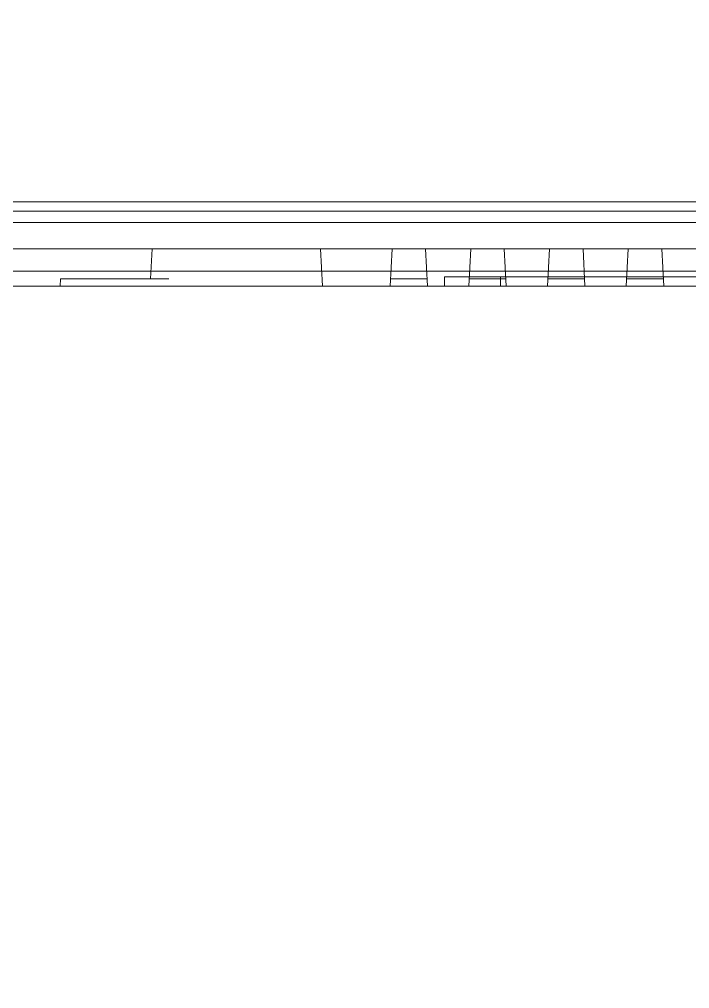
# Model space of a CAD drawing. Header units: millimetres. Extents: x -642 to 642, y -227 to 305.
# Drawn here: x -24.2 to 11.6, y -12 to 39.7 of the extents above; entities that cross this region are included whole.
import ezdxf
from ezdxf.lldxf.tags import DXFTag

# ---------------------------------------------------------------- set-up
doc = ezdxf.new("R2010")
doc.units = ezdxf.units.MM
doc.header["$MEASUREMENT"] = 0
doc.layers.add('layer 1', color=7, linetype='Continuous')
tags = doc.linetypes.add('New Line45', pattern=[0.2, 0.1, -0.1]).pattern_tags.tags
tags[6:7] = [DXFTag(74, 4), DXFTag(75, 0), DXFTag(340, '0'), DXFTag(46, 1.0), DXFTag(50, 0.0), DXFTag(44, 0.0), DXFTag(45, 0.0)]
tags[4:5] = [DXFTag(74, 4), DXFTag(75, 0), DXFTag(340, '0'), DXFTag(46, 1.0), DXFTag(50, 0.0), DXFTag(44, 0.0), DXFTag(45, 0.0)]
tags = doc.linetypes.add('New Line46', pattern=[0.2, 0.1, -0.1]).pattern_tags.tags
tags[6:7] = [DXFTag(74, 4), DXFTag(75, 0), DXFTag(340, '0'), DXFTag(46, 1.0), DXFTag(50, 0.0), DXFTag(44, 0.0), DXFTag(45, 0.0)]
tags[4:5] = [DXFTag(74, 4), DXFTag(75, 0), DXFTag(340, '0'), DXFTag(46, 1.0), DXFTag(50, 0.0), DXFTag(44, 0.0), DXFTag(45, 0.0)]
tags = doc.linetypes.add('New Line47', pattern=[0.2, 0.1, -0.1]).pattern_tags.tags
tags[6:7] = [DXFTag(74, 4), DXFTag(75, 0), DXFTag(340, '0'), DXFTag(46, 1.0), DXFTag(50, 0.0), DXFTag(44, 0.0), DXFTag(45, 0.0)]
tags[4:5] = [DXFTag(74, 4), DXFTag(75, 0), DXFTag(340, '0'), DXFTag(46, 1.0), DXFTag(50, 0.0), DXFTag(44, 0.0), DXFTag(45, 0.0)]
tags = doc.linetypes.add('New Line48', pattern=[0.2, 0.1, -0.1]).pattern_tags.tags
tags[6:7] = [DXFTag(74, 4), DXFTag(75, 0), DXFTag(340, '0'), DXFTag(46, 1.0), DXFTag(50, 0.0), DXFTag(44, 0.0), DXFTag(45, 0.0)]
tags[4:5] = [DXFTag(74, 4), DXFTag(75, 0), DXFTag(340, '0'), DXFTag(46, 1.0), DXFTag(50, 0.0), DXFTag(44, 0.0), DXFTag(45, 0.0)]
tags = doc.linetypes.add('New Line49', pattern=[0.2, 0.1, -0.1]).pattern_tags.tags
tags[6:7] = [DXFTag(74, 4), DXFTag(75, 0), DXFTag(340, '0'), DXFTag(46, 1.0), DXFTag(50, 0.0), DXFTag(44, 0.0), DXFTag(45, 0.0)]
tags[4:5] = [DXFTag(74, 4), DXFTag(75, 0), DXFTag(340, '0'), DXFTag(46, 1.0), DXFTag(50, 0.0), DXFTag(44, 0.0), DXFTag(45, 0.0)]
tags = doc.linetypes.add('New Line50', pattern=[0.2, 0.1, -0.1]).pattern_tags.tags
tags[6:7] = [DXFTag(74, 4), DXFTag(75, 0), DXFTag(340, '0'), DXFTag(46, 1.0), DXFTag(50, 0.0), DXFTag(44, 0.0), DXFTag(45, 0.0)]
tags[4:5] = [DXFTag(74, 4), DXFTag(75, 0), DXFTag(340, '0'), DXFTag(46, 1.0), DXFTag(50, 0.0), DXFTag(44, 0.0), DXFTag(45, 0.0)]
tags = doc.linetypes.add('New Line51', pattern=[0.2, 0.1, -0.1]).pattern_tags.tags
tags[6:7] = [DXFTag(74, 4), DXFTag(75, 0), DXFTag(340, '0'), DXFTag(46, 1.0), DXFTag(50, 0.0), DXFTag(44, 0.0), DXFTag(45, 0.0)]
tags[4:5] = [DXFTag(74, 4), DXFTag(75, 0), DXFTag(340, '0'), DXFTag(46, 1.0), DXFTag(50, 0.0), DXFTag(44, 0.0), DXFTag(45, 0.0)]
tags = doc.linetypes.add('New Line52', pattern=[0.2, 0.1, -0.1]).pattern_tags.tags
tags[6:7] = [DXFTag(74, 4), DXFTag(75, 0), DXFTag(340, '0'), DXFTag(46, 1.0), DXFTag(50, 0.0), DXFTag(44, 0.0), DXFTag(45, 0.0)]
tags[4:5] = [DXFTag(74, 4), DXFTag(75, 0), DXFTag(340, '0'), DXFTag(46, 1.0), DXFTag(50, 0.0), DXFTag(44, 0.0), DXFTag(45, 0.0)]
tags = doc.linetypes.add('New Line53', pattern=[0.2, 0.1, -0.1]).pattern_tags.tags
tags[6:7] = [DXFTag(74, 4), DXFTag(75, 0), DXFTag(340, '0'), DXFTag(46, 1.0), DXFTag(50, 0.0), DXFTag(44, 0.0), DXFTag(45, 0.0)]
tags[4:5] = [DXFTag(74, 4), DXFTag(75, 0), DXFTag(340, '0'), DXFTag(46, 1.0), DXFTag(50, 0.0), DXFTag(44, 0.0), DXFTag(45, 0.0)]
tags = doc.linetypes.add('New Line54', pattern=[0.2, 0.1, -0.1]).pattern_tags.tags
tags[6:7] = [DXFTag(74, 4), DXFTag(75, 0), DXFTag(340, '0'), DXFTag(46, 1.0), DXFTag(50, 0.0), DXFTag(44, 0.0), DXFTag(45, 0.0)]
tags[4:5] = [DXFTag(74, 4), DXFTag(75, 0), DXFTag(340, '0'), DXFTag(46, 1.0), DXFTag(50, 0.0), DXFTag(44, 0.0), DXFTag(45, 0.0)]
tags = doc.linetypes.add('New Line55', pattern=[0.2, 0.1, -0.1]).pattern_tags.tags
tags[6:7] = [DXFTag(74, 4), DXFTag(75, 0), DXFTag(340, '0'), DXFTag(46, 1.0), DXFTag(50, 0.0), DXFTag(44, 0.0), DXFTag(45, 0.0)]
tags[4:5] = [DXFTag(74, 4), DXFTag(75, 0), DXFTag(340, '0'), DXFTag(46, 1.0), DXFTag(50, 0.0), DXFTag(44, 0.0), DXFTag(45, 0.0)]
tags = doc.linetypes.add('New Line56', pattern=[0.2, 0.1, -0.1]).pattern_tags.tags
tags[6:7] = [DXFTag(74, 4), DXFTag(75, 0), DXFTag(340, '0'), DXFTag(46, 1.0), DXFTag(50, 0.0), DXFTag(44, 0.0), DXFTag(45, 0.0)]
tags[4:5] = [DXFTag(74, 4), DXFTag(75, 0), DXFTag(340, '0'), DXFTag(46, 1.0), DXFTag(50, 0.0), DXFTag(44, 0.0), DXFTag(45, 0.0)]
tags = doc.linetypes.add('New Line57', pattern=[0.2, 0.1, -0.1]).pattern_tags.tags
tags[6:7] = [DXFTag(74, 4), DXFTag(75, 0), DXFTag(340, '0'), DXFTag(46, 1.0), DXFTag(50, 0.0), DXFTag(44, 0.0), DXFTag(45, 0.0)]
tags[4:5] = [DXFTag(74, 4), DXFTag(75, 0), DXFTag(340, '0'), DXFTag(46, 1.0), DXFTag(50, 0.0), DXFTag(44, 0.0), DXFTag(45, 0.0)]
tags = doc.linetypes.add('New Line71', pattern=[0.2, 0.1, -0.1]).pattern_tags.tags
tags[6:7] = [DXFTag(74, 4), DXFTag(75, 0), DXFTag(340, '0'), DXFTag(46, 1.0), DXFTag(50, 0.0), DXFTag(44, 0.0), DXFTag(45, 0.0)]
tags[4:5] = [DXFTag(74, 4), DXFTag(75, 0), DXFTag(340, '0'), DXFTag(46, 1.0), DXFTag(50, 0.0), DXFTag(44, 0.0), DXFTag(45, 0.0)]
tags = doc.linetypes.add('New Line72', pattern=[0.2, 0.1, -0.1]).pattern_tags.tags
tags[6:7] = [DXFTag(74, 4), DXFTag(75, 0), DXFTag(340, '0'), DXFTag(46, 1.0), DXFTag(50, 0.0), DXFTag(44, 0.0), DXFTag(45, 0.0)]
tags[4:5] = [DXFTag(74, 4), DXFTag(75, 0), DXFTag(340, '0'), DXFTag(46, 1.0), DXFTag(50, 0.0), DXFTag(44, 0.0), DXFTag(45, 0.0)]
tags = doc.linetypes.add('New Line73', pattern=[0.2, 0.1, -0.1]).pattern_tags.tags
tags[6:7] = [DXFTag(74, 4), DXFTag(75, 0), DXFTag(340, '0'), DXFTag(46, 1.0), DXFTag(50, 0.0), DXFTag(44, 0.0), DXFTag(45, 0.0)]
tags[4:5] = [DXFTag(74, 4), DXFTag(75, 0), DXFTag(340, '0'), DXFTag(46, 1.0), DXFTag(50, 0.0), DXFTag(44, 0.0), DXFTag(45, 0.0)]
tags = doc.linetypes.add('New Line74', pattern=[0.2, 0.1, -0.1]).pattern_tags.tags
tags[6:7] = [DXFTag(74, 4), DXFTag(75, 0), DXFTag(340, '0'), DXFTag(46, 1.0), DXFTag(50, 0.0), DXFTag(44, 0.0), DXFTag(45, 0.0)]
tags[4:5] = [DXFTag(74, 4), DXFTag(75, 0), DXFTag(340, '0'), DXFTag(46, 1.0), DXFTag(50, 0.0), DXFTag(44, 0.0), DXFTag(45, 0.0)]
tags = doc.linetypes.add('New Line75', pattern=[0.2, 0.1, -0.1]).pattern_tags.tags
tags[6:7] = [DXFTag(74, 4), DXFTag(75, 0), DXFTag(340, '0'), DXFTag(46, 1.0), DXFTag(50, 0.0), DXFTag(44, 0.0), DXFTag(45, 0.0)]
tags[4:5] = [DXFTag(74, 4), DXFTag(75, 0), DXFTag(340, '0'), DXFTag(46, 1.0), DXFTag(50, 0.0), DXFTag(44, 0.0), DXFTag(45, 0.0)]
tags = doc.linetypes.add('New Line77', pattern=[0.2, 0.1, -0.1]).pattern_tags.tags
tags[6:7] = [DXFTag(74, 4), DXFTag(75, 0), DXFTag(340, '0'), DXFTag(46, 1.0), DXFTag(50, 0.0), DXFTag(44, 0.0), DXFTag(45, 0.0)]
tags[4:5] = [DXFTag(74, 4), DXFTag(75, 0), DXFTag(340, '0'), DXFTag(46, 1.0), DXFTag(50, 0.0), DXFTag(44, 0.0), DXFTag(45, 0.0)]
tags = doc.linetypes.add('New Line83', pattern=[0.2, 0.1, -0.1]).pattern_tags.tags
tags[6:7] = [DXFTag(74, 4), DXFTag(75, 0), DXFTag(340, '0'), DXFTag(46, 1.0), DXFTag(50, 0.0), DXFTag(44, 0.0), DXFTag(45, 0.0)]
tags[4:5] = [DXFTag(74, 4), DXFTag(75, 0), DXFTag(340, '0'), DXFTag(46, 1.0), DXFTag(50, 0.0), DXFTag(44, 0.0), DXFTag(45, 0.0)]
tags = doc.linetypes.add('New Line88', pattern=[0.2, 0.1, -0.1]).pattern_tags.tags
tags[6:7] = [DXFTag(74, 4), DXFTag(75, 0), DXFTag(340, '0'), DXFTag(46, 1.0), DXFTag(50, 0.0), DXFTag(44, 0.0), DXFTag(45, 0.0)]
tags[4:5] = [DXFTag(74, 4), DXFTag(75, 0), DXFTag(340, '0'), DXFTag(46, 1.0), DXFTag(50, 0.0), DXFTag(44, 0.0), DXFTag(45, 0.0)]

msp = doc.modelspace()

# ---------------------------------------------------------------- linework, layer by layer
at = {"layer": 'layer 1', "lineweight": 40}
msp.add_open_spline([(154.071, 208.1518), (154.071, 208.1518), (-130.929, 208.1518), (-130.929, 208.1518), (-130.929, 208.1518), (-130.929, -207.3482), (-130.929, -207.3482), (-130.929, -207.3482), (154.071, -207.3482), (154.071, -207.3482), (154.071, -207.3482), (154.071, 208.1518), (154.071, 208.1518)], degree=3, knots=[0, 0, 0, 0, 0.25, 0.25, 0.25, 0.5, 0.5, 0.5, 0.75, 0.75, 0.75, 1, 1, 1, 1], dxfattribs=at)
at = {"layer": 'layer 1', "lineweight": 9}
for points in [[(-46.5138, 29.9867), (-46.5138, 29.9867), (77.4862, 29.9867), (77.4862, 29.9867)], [(-47.0138, 29.4867), (-47.0138, 29.4867), (77.9862, 29.4867), (77.9862, 29.4867)], [(77.8744, 26.2862), (77.8744, 26.2862), (-46.9021, 26.2862), (-46.9021, 26.2862)], [(77.0465, 25.4867), (77.0465, 25.4867), (-46.0741, 25.4867), (-46.0741, 25.4867)]]:
    msp.add_open_spline(points, degree=3, dxfattribs=at)
at = {"layer": 'layer 1', "color": 8, "linetype": 'New Line88', "lineweight": 9}
msp.add_open_spline([(60.0862, 28.8867), (60.0862, 28.8867), (-29.1138, 28.8867), (-29.1138, 28.8867)], degree=3, dxfattribs=at)
at = {"layer": 'layer 1', "color": 8, "linetype": 'New Line83', "lineweight": 9}
msp.add_open_spline([(-43.4437, 27.4867), (-43.4437, 27.4867), (74.416, 27.4867), (74.416, 27.4867)], degree=3, dxfattribs=at)
at = {"layer": 'layer 1', "color": 8, "linetype": 'New Line46', "lineweight": 9}
msp.add_open_spline([(-17.109, 27.4867), (-17.109, 27.4867), (-17.1929, 25.8867), (-17.1929, 25.8867)], degree=3, dxfattribs=at)
at = {"layer": 'layer 1', "color": 8, "linetype": 'New Line47', "lineweight": 9}
msp.add_open_spline([(-8.1186, 27.4867), (-8.1186, 27.4867), (-8.0138, 25.4867), (-8.0138, 25.4867)], degree=3, dxfattribs=at)
at = {"layer": 'layer 1', "color": 8, "linetype": 'New Line50', "lineweight": 9}
msp.add_open_spline([(-4.309, 27.4867), (-4.309, 27.4867), (-4.4138, 25.4867), (-4.4138, 25.4867)], degree=3, dxfattribs=at)
at = {"layer": 'layer 1', "color": 8, "linetype": 'New Line48', "lineweight": 9}
msp.add_open_spline([(-2.5186, 27.4867), (-2.5186, 27.4867), (-2.4138, 25.4867), (-2.4138, 25.4867)], degree=3, dxfattribs=at)
at = {"layer": 'layer 1', "color": 8, "linetype": 'New Line53', "lineweight": 9}
msp.add_open_spline([(-0.109, 27.4867), (-0.109, 27.4867), (-0.2138, 25.4867), (-0.2138, 25.4867)], degree=3, dxfattribs=at)
at = {"layer": 'layer 1', "color": 8, "linetype": 'New Line51', "lineweight": 9}
msp.add_open_spline([(1.6814, 27.4867), (1.6814, 27.4867), (1.7862, 25.4867), (1.7862, 25.4867)], degree=3, dxfattribs=at)
at = {"layer": 'layer 1', "color": 8, "linetype": 'New Line55', "lineweight": 9}
msp.add_open_spline([(4.091, 27.4867), (4.091, 27.4867), (3.9862, 25.4867), (3.9862, 25.4867)], degree=3, dxfattribs=at)
at = {"layer": 'layer 1', "color": 8, "linetype": 'New Line54', "lineweight": 9}
msp.add_open_spline([(5.8814, 27.4867), (5.8814, 27.4867), (5.9862, 25.4867), (5.9862, 25.4867)], degree=3, dxfattribs=at)
at = {"layer": 'layer 1', "color": 8, "linetype": 'New Line57', "lineweight": 9}
msp.add_open_spline([(8.291, 27.4867), (8.291, 27.4867), (8.1862, 25.4867), (8.1862, 25.4867)], degree=3, dxfattribs=at)
at = {"layer": 'layer 1', "color": 8, "linetype": 'New Line56', "lineweight": 9}
msp.add_open_spline([(10.0814, 27.4867), (10.0814, 27.4867), (10.1862, 25.4867), (10.1862, 25.4867)], degree=3, dxfattribs=at)
at = {"layer": 'layer 1', "color": 8, "linetype": 'New Line45', "lineweight": 9}
msp.add_open_spline([(-21.9929, 25.8867), (-21.9929, 25.8867), (-22.0138, 25.4867), (-22.0138, 25.4867)], degree=3, dxfattribs=at)
at = {"layer": 'layer 1', "color": 8, "linetype": 'New Line75', "lineweight": 9}
msp.add_open_spline([(-16.2138, 25.8867), (-16.2138, 25.8867), (-21.9929, 25.8867), (-21.9929, 25.8867)], degree=3, dxfattribs=at)
at = {"layer": 'layer 1', "color": 8, "linetype": 'New Line74', "lineweight": 9}
msp.add_open_spline([(-2.4348, 25.8867), (-2.4348, 25.8867), (-4.3929, 25.8867), (-4.3929, 25.8867)], degree=3, dxfattribs=at)
at = {"layer": 'layer 1', "color": 8, "linetype": 'New Line49', "lineweight": 9}
msp.add_open_spline([(-1.5138, 25.4867), (-1.5138, 25.4867), (-1.5138, 25.9867), (-1.5138, 25.9867)], degree=3, dxfattribs=at)
at = {"layer": 'layer 1', "color": 8, "linetype": 'New Line77', "lineweight": 9}
msp.add_open_spline([(32.4862, 25.9867), (32.4862, 25.9867), (-1.5138, 25.9867), (-1.5138, 25.9867)], degree=3, dxfattribs=at)
at = {"layer": 'layer 1', "color": 8, "linetype": 'New Line73', "lineweight": 9}
msp.add_open_spline([(1.7652, 25.8867), (1.7652, 25.8867), (-0.1929, 25.8867), (-0.1929, 25.8867)], degree=3, dxfattribs=at)
at = {"layer": 'layer 1', "color": 8, "linetype": 'New Line52', "lineweight": 9}
msp.add_open_spline([(1.4862, 25.4867), (1.4862, 25.4867), (1.4862, 25.9867), (1.4862, 25.9867)], degree=3, dxfattribs=at)
at = {"layer": 'layer 1', "color": 8, "linetype": 'New Line72', "lineweight": 9}
msp.add_open_spline([(5.9652, 25.8867), (5.9652, 25.8867), (4.0071, 25.8867), (4.0071, 25.8867)], degree=3, dxfattribs=at)
at = {"layer": 'layer 1', "color": 8, "linetype": 'New Line71', "lineweight": 9}
msp.add_open_spline([(10.1652, 25.8867), (10.1652, 25.8867), (8.2071, 25.8867), (8.2071, 25.8867)], degree=3, dxfattribs=at)

doc.saveas('drawing.dxf')
